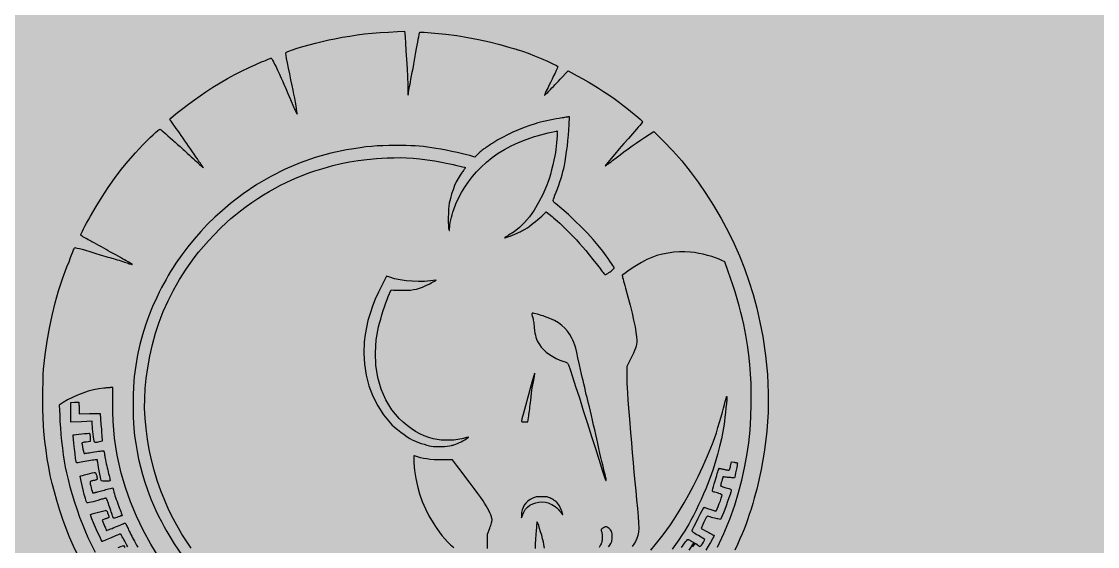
# Model space of a CAD drawing. Header units: inches. Extents: x 0.5 to 16.5, y 0.5 to 10.5.
# Drawn here: x 9.821 to 10.358, y 9.337 to 9.599 of the extents above; entities that cross this region are included whole.
import ezdxf

# ---------------------------------------------------------------- set-up
doc = ezdxf.new("R2010")
doc.units = ezdxf.units.IN
doc.header["$MEASUREMENT"] = 0
doc.layers.add('A-ELEV-FILL', color=7, linetype='Continuous')
doc.layers.add('A-ELEV-SIGN', color=7, linetype='Continuous')

# ---------------------------------------------------------------- blocks, each defined once
blk = doc.blocks.new('THA_MARK')
at = {"layer": 'A-ELEV-SIGN'}
for points in [[(-0.4364, -0.2129), (-0.4423, -0.2007), (-0.4475, -0.1889), (-0.4522, -0.1773), (-0.4565, -0.1655), (-0.4606, -0.1532), (-0.4645, -0.1401), (-0.4677, -0.1286), (-0.4706, -0.1175), (-0.4731, -0.1065), (-0.4752, -0.0955), (-0.4772, -0.0843), (-0.4788, -0.0727), (-0.4803, -0.0607), (-0.4817, -0.0479), (-0.4822, -0.0399), (-0.4826, -0.0297), (-0.4829, -0.018), (-0.483, -0.0056), (-0.483, 0.0068), (-0.4828, 0.0182), (-0.4825, 0.0279), (-0.482, 0.0352), (-0.4799, 0.0541), (-0.4773, 0.0723), (-0.4743, 0.0898), (-0.4707, 0.1068), (-0.4666, 0.1234), (-0.462, 0.1396), (-0.4568, 0.1556), (-0.451, 0.1713), (-0.4482, 0.1783), (-0.446, 0.184), (-0.4443, 0.1884), (-0.443, 0.1917), (-0.442, 0.1941), (-0.4413, 0.1957), (-0.4409, 0.1966), (-0.4406, 0.197), (-0.4401, 0.1971), (-0.439, 0.197), (-0.4371, 0.1966), (-0.4343, 0.1959), (-0.4307, 0.1949), (-0.4261, 0.1935), (-0.4205, 0.1918), (-0.4137, 0.1898), (-0.4111, 0.189), (-0.4082, 0.1881), (-0.4052, 0.1872), (-0.4022, 0.1863), (-0.3991, 0.1854), (-0.3963, 0.1846), (-0.3936, 0.1838), (-0.3912, 0.1831), (-0.3889, 0.1825), (-0.3865, 0.1817), (-0.3839, 0.181), (-0.3814, 0.1802), (-0.3789, 0.1794), (-0.3765, 0.1786), (-0.3743, 0.1779), (-0.3724, 0.1773), (-0.3708, 0.1767), (-0.3692, 0.1762), (-0.3678, 0.1757), (-0.3665, 0.1753), (-0.3655, 0.175), (-0.3646, 0.1748), (-0.3641, 0.1747), (-0.3639, 0.1747), (-0.3641, 0.1749), (-0.3646, 0.1753), (-0.3656, 0.1759), (-0.3669, 0.1766), (-0.3684, 0.1776), (-0.3702, 0.1786), (-0.3722, 0.1797), (-0.3743, 0.1809), (-0.3768, 0.1823), (-0.3796, 0.1839), (-0.3827, 0.1856), (-0.386, 0.1875), (-0.3893, 0.1893), (-0.3927, 0.1912), (-0.3959, 0.193), (-0.3988, 0.1947), (-0.4018, 0.1964), (-0.405, 0.1981), (-0.4083, 0.1999), (-0.4115, 0.2017), (-0.4147, 0.2034), (-0.4176, 0.205), (-0.4203, 0.2065), (-0.4226, 0.2077), (-0.4246, 0.2088), (-0.4264, 0.2098), (-0.4281, 0.2108), (-0.4296, 0.2117), (-0.4308, 0.2124), (-0.4318, 0.2131), (-0.4324, 0.2136), (-0.4326, 0.2139), (-0.4323, 0.2147), (-0.4316, 0.2164), (-0.4304, 0.2189), (-0.4288, 0.222), (-0.4269, 0.2256), (-0.4247, 0.2297), (-0.4223, 0.2342), (-0.4197, 0.2389), (-0.4121, 0.252), (-0.4042, 0.2648), (-0.396, 0.2772), (-0.3874, 0.2893), (-0.3785, 0.3011), (-0.3692, 0.3125), (-0.3597, 0.3235), (-0.3498, 0.3342), (-0.3467, 0.3374), (-0.3432, 0.3409), (-0.3396, 0.3443), (-0.3361, 0.3476), (-0.3329, 0.3505), (-0.3302, 0.3529), (-0.3282, 0.3544), (-0.3273, 0.355), (-0.3267, 0.3547), (-0.3255, 0.3539), (-0.3239, 0.3526), (-0.3218, 0.3508), (-0.3193, 0.3487), (-0.3164, 0.3462), (-0.3133, 0.3435), (-0.31, 0.3405), (-0.3085, 0.3392), (-0.3069, 0.3377), (-0.3052, 0.3362), (-0.3035, 0.3346), (-0.3018, 0.3331), (-0.3001, 0.3317), (-0.2987, 0.3304), (-0.2974, 0.3292), (-0.296, 0.328), (-0.2943, 0.3264), (-0.2923, 0.3246), (-0.2901, 0.3226), (-0.2877, 0.3204), (-0.2853, 0.3182), (-0.2829, 0.316), (-0.2806, 0.3138), (-0.2783, 0.3117), (-0.2762, 0.3098), (-0.2743, 0.308), (-0.2726, 0.3065), (-0.2712, 0.3052), (-0.2701, 0.3043), (-0.2694, 0.3037), (-0.2691, 0.3035), (-0.2691, 0.3036), (-0.2694, 0.3041), (-0.2698, 0.3048), (-0.2704, 0.3057), (-0.2712, 0.3068), (-0.272, 0.3081), (-0.273, 0.3095), (-0.2741, 0.311), (-0.2754, 0.3129), (-0.2771, 0.3153), (-0.2791, 0.3182), (-0.2814, 0.3215), (-0.2838, 0.325), (-0.2862, 0.3286), (-0.2888, 0.3323), (-0.2912, 0.3359), (-0.2937, 0.3395), (-0.2962, 0.3432), (-0.2987, 0.3467), (-0.3011, 0.3502), (-0.3033, 0.3533), (-0.3053, 0.3561), (-0.307, 0.3585), (-0.3083, 0.3603), (-0.3094, 0.3617), (-0.3104, 0.3631), (-0.3113, 0.3643), (-0.3121, 0.3655), (-0.3127, 0.3664), (-0.3132, 0.3672), (-0.3135, 0.3677), (-0.3136, 0.368), (-0.3123, 0.3697), (-0.3088, 0.3728), (-0.3034, 0.3772), (-0.2967, 0.3824), (-0.2891, 0.3882), (-0.2811, 0.394), (-0.2732, 0.3996), (-0.2658, 0.4046), (-0.2563, 0.4108), (-0.2466, 0.4167), (-0.2368, 0.4224), (-0.2271, 0.4278), (-0.2175, 0.4328), (-0.2082, 0.4374), (-0.1993, 0.4414), (-0.1909, 0.445), (-0.1886, 0.4458), (-0.1865, 0.4467), (-0.1846, 0.4474), (-0.1828, 0.4481), (-0.1814, 0.4487), (-0.1802, 0.4492), (-0.1794, 0.4495), (-0.179, 0.4497), (-0.1786, 0.4495), (-0.1779, 0.4486), (-0.177, 0.447), (-0.1757, 0.4447), (-0.1742, 0.4417), (-0.1723, 0.4379), (-0.1701, 0.4335), (-0.1677, 0.4282), (-0.1666, 0.4259), (-0.1653, 0.423), (-0.1637, 0.4194), (-0.1618, 0.4149), (-0.1594, 0.4094), (-0.1565, 0.4027), (-0.153, 0.3945), (-0.1488, 0.3848), (-0.1479, 0.3828), (-0.147, 0.3809), (-0.1463, 0.3792), (-0.1456, 0.3777), (-0.145, 0.3765), (-0.1445, 0.3757), (-0.1442, 0.3753), (-0.1441, 0.3752), (-0.1441, 0.3763), (-0.1444, 0.3786), (-0.1449, 0.382), (-0.1455, 0.3862), (-0.1464, 0.391), (-0.1473, 0.3962), (-0.1484, 0.4015), (-0.1495, 0.4068), (-0.1508, 0.4134), (-0.1524, 0.4209), (-0.154, 0.4287), (-0.1555, 0.4364), (-0.1569, 0.4435), (-0.1581, 0.4494), (-0.1589, 0.4536), (-0.1593, 0.4556), (-0.1594, 0.4561), (-0.1593, 0.4566), (-0.1591, 0.4569), (-0.1587, 0.4573), (-0.1582, 0.4577), (-0.1574, 0.4581), (-0.1564, 0.4585), (-0.1552, 0.459), (-0.1503, 0.4608), (-0.144, 0.4629), (-0.1365, 0.4652), (-0.1282, 0.4675), (-0.1195, 0.4698), (-0.1107, 0.4719), (-0.102, 0.4739), (-0.0939, 0.4756), (-0.0839, 0.4775), (-0.074, 0.4792), (-0.0641, 0.4806), (-0.0542, 0.4819), (-0.044, 0.4829), (-0.0334, 0.4838), (-0.0223, 0.4845), (-0.0104, 0.4851), (-0.0012, 0.4855), (-0.0008, 0.4825), (-0.0003, 0.4776), (0.0003, 0.4696), (0.0009, 0.4593), (0.0016, 0.4477), (0.0023, 0.4357), (0.0028, 0.4244), (0.0032, 0.4147), (0.0033, 0.4075), (0.0034, 0.4058), (0.0034, 0.4043), (0.0035, 0.403), (0.0035, 0.4019), (0.0036, 0.4011), (0.0037, 0.4006), (0.0037, 0.4005), (0.0038, 0.4007), (0.0039, 0.4013), (0.0041, 0.4026), (0.0045, 0.4043), (0.0048, 0.4065), (0.0053, 0.4091), (0.0058, 0.4119), (0.0064, 0.4149), (0.007, 0.4181), (0.0076, 0.4217), (0.0084, 0.426), (0.0093, 0.4308), (0.0103, 0.4361), (0.0113, 0.4415), (0.0123, 0.447), (0.0132, 0.4524), (0.0141, 0.4576), (0.015, 0.4624), (0.0159, 0.467), (0.0166, 0.4712), (0.0173, 0.4749), (0.0179, 0.4781), (0.0184, 0.4806), (0.0187, 0.4823), (0.0189, 0.4831), (0.019, 0.4836), (0.0192, 0.4839), (0.0195, 0.4842), (0.02, 0.4844), (0.0208, 0.4844), (0.0218, 0.4844), (0.0233, 0.4844), (0.0252, 0.4843), (0.0395, 0.4832), (0.054, 0.4817), (0.0686, 0.4797), (0.0833, 0.4773), (0.0978, 0.4746), (0.1121, 0.4714), (0.126, 0.4678), (0.1395, 0.464), (0.1413, 0.4634), (0.143, 0.4629), (0.1447, 0.4624), (0.1462, 0.4619), (0.1476, 0.4615), (0.1488, 0.4612), (0.1498, 0.4609), (0.1505, 0.4607), (0.1561, 0.4589), (0.1637, 0.4561), (0.1724, 0.4527), (0.1813, 0.449), (0.1897, 0.4455), (0.1968, 0.4423), (0.2016, 0.44), (0.2034, 0.4387), (0.2031, 0.4378), (0.2023, 0.4359), (0.2011, 0.4332), (0.1996, 0.4297), (0.1977, 0.4259), (0.1957, 0.4217), (0.1936, 0.4173), (0.1915, 0.4131), (0.1903, 0.4105), (0.1891, 0.4082), (0.188, 0.406), (0.1871, 0.4041), (0.1864, 0.4025), (0.1859, 0.4013), (0.1856, 0.4005), (0.1855, 0.4002), (0.1857, 0.4003), (0.186, 0.4005), (0.1865, 0.401), (0.1872, 0.4016), (0.1879, 0.4023), (0.1888, 0.4032), (0.1898, 0.4041), (0.1908, 0.4051), (0.192, 0.4064), (0.1936, 0.4081), (0.1954, 0.41), (0.1975, 0.4121), (0.1996, 0.4144), (0.2019, 0.4168), (0.2042, 0.4192), (0.2065, 0.4215), (0.2172, 0.4327), (0.229, 0.4263), (0.2365, 0.4223), (0.2436, 0.4182), (0.2506, 0.414), (0.2575, 0.4097), (0.2643, 0.4053), (0.2712, 0.4007), (0.2782, 0.3958), (0.2854, 0.3906), (0.2901, 0.387), (0.2952, 0.3831), (0.3003, 0.379), (0.3052, 0.3751), (0.3095, 0.3715), (0.313, 0.3684), (0.3154, 0.3662), (0.3164, 0.365), (0.3162, 0.3646), (0.3154, 0.3636), (0.3142, 0.362), (0.3126, 0.3601), (0.3106, 0.3577), (0.3083, 0.3551), (0.3057, 0.3521), (0.303, 0.349), (0.2973, 0.3426), (0.2913, 0.3357), (0.2852, 0.3286), (0.2794, 0.3218), (0.2743, 0.3158), (0.2702, 0.3109), (0.2675, 0.3075), (0.2665, 0.3061), (0.2667, 0.3061), (0.2673, 0.3065), (0.2681, 0.3071), (0.2693, 0.3079), (0.2707, 0.309), (0.2724, 0.3102), (0.2742, 0.3116), (0.2761, 0.3131), (0.2811, 0.317), (0.2862, 0.3209), (0.2915, 0.3248), (0.2969, 0.3287), (0.3024, 0.3326), (0.3079, 0.3365), (0.3135, 0.3403), (0.319, 0.344), (0.3313, 0.3521), (0.3441, 0.3392), (0.3567, 0.3261), (0.3686, 0.3127), (0.3798, 0.2988), (0.3905, 0.2844), (0.4008, 0.2693), (0.4109, 0.2532), (0.4209, 0.236), (0.4308, 0.2175), (0.4384, 0.2022), (0.4454, 0.1862), (0.452, 0.1695), (0.458, 0.1523), (0.4635, 0.1345), (0.4684, 0.1162), (0.4727, 0.0976), (0.4764, 0.0786), (0.4802, 0.0533), (0.4827, 0.0281), (0.4837, 0.003), (0.4835, -0.0222), (0.4818, -0.0475), (0.4788, -0.073), (0.4743, -0.0988), (0.4685, -0.1249), (0.467, -0.1306), (0.4652, -0.137), (0.4631, -0.1441), (0.4608, -0.1514), (0.4584, -0.1587), (0.4561, -0.1657), (0.4538, -0.1722), (0.4516, -0.178), (0.4491, -0.1844), (0.4461, -0.1913), (0.4429, -0.1986), (0.4393, -0.2061)], [(0.4163, -0.2023), (0.4248, -0.1838), (0.4324, -0.165), (0.4391, -0.1461), (0.4442, -0.1295), (0.4486, -0.113), (0.4523, -0.0966), (0.4554, -0.08), (0.4578, -0.0633), (0.4595, -0.0462), (0.4607, -0.0288), (0.4612, -0.0109), (0.4612, 0.0029), (0.4609, 0.0161), (0.4602, 0.0289), (0.4592, 0.0415), (0.4578, 0.0542), (0.456, 0.0671), (0.4538, 0.0806), (0.4511, 0.0948), (0.4494, 0.1023), (0.4474, 0.1106), (0.4451, 0.1195), (0.4424, 0.1287), (0.4396, 0.1382), (0.4366, 0.1475), (0.4336, 0.1566), (0.4305, 0.1652), (0.4258, 0.1781), (0.4221, 0.18), (0.4182, 0.1817), (0.4136, 0.1835), (0.4084, 0.1852), (0.4028, 0.1867), (0.397, 0.1882), (0.3911, 0.1894), (0.3853, 0.1904), (0.3798, 0.1912), (0.3728, 0.1916), (0.3655, 0.1915), (0.3579, 0.1909), (0.3503, 0.1898), (0.3428, 0.1883), (0.3354, 0.1864), (0.3284, 0.184), (0.322, 0.1813), (0.3187, 0.1796), (0.3148, 0.1774), (0.3104, 0.1748), (0.3058, 0.1719), (0.3011, 0.1688), (0.2966, 0.1658), (0.2925, 0.1628), (0.2891, 0.1602), (0.2891, 0.1598), (0.2893, 0.1588), (0.2897, 0.1572), (0.2903, 0.1551), (0.291, 0.1525), (0.2918, 0.1496), (0.2927, 0.1465), (0.2936, 0.1431), (0.2968, 0.1315), (0.2997, 0.1204), (0.3023, 0.1099), (0.3044, 0.1003), (0.3062, 0.0917), (0.3075, 0.0843), (0.3083, 0.0782), (0.3086, 0.0737), (0.3085, 0.071), (0.3082, 0.0685), (0.3076, 0.0659), (0.3068, 0.0631), (0.3057, 0.06), (0.3042, 0.0566), (0.3024, 0.0528), (0.3001, 0.0483), (0.2951, 0.0387), (0.2952, 0.0259), (0.2953, 0.0211), (0.2954, 0.0161), (0.2957, 0.0103), (0.2961, 0.0032), (0.2968, -0.0058), (0.2976, -0.0171), (0.2988, -0.0315), (0.3003, -0.0493), (0.3014, -0.0629), (0.3025, -0.0763), (0.3037, -0.0895), (0.3048, -0.1024), (0.306, -0.1149), (0.3071, -0.1271), (0.3082, -0.139), (0.3094, -0.1505), (0.3103, -0.1612), (0.311, -0.1698), (0.3111, -0.1767), (0.3109, -0.1822), (0.3101, -0.1868), (0.3088, -0.1908), (0.307, -0.1945), (0.3046, -0.1984), (0.3034, -0.2), (0.3022, -0.2015)], [(0.1857, -0.2033), (0.1848, -0.1987), (0.1841, -0.1951), (0.183, -0.1909), (0.1818, -0.1862), (0.1804, -0.1816), (0.1791, -0.1772), (0.1778, -0.1734), (0.1767, -0.1704), (0.1759, -0.1687), (0.1757, -0.1686), (0.1754, -0.1692), (0.1752, -0.1705), (0.1749, -0.1727), (0.1747, -0.1758), (0.1744, -0.1799), (0.174, -0.1851), (0.1737, -0.1914), (0.1733, -0.1982), (0.1731, -0.2041)], [(0.1095, -0.2038), (0.1095, -0.2008), (0.1095, -0.1969), (0.1096, -0.1849), (0.1126, -0.1767), (0.1133, -0.1749), (0.1139, -0.1731), (0.1144, -0.1715), (0.1148, -0.1699), (0.1152, -0.1685), (0.1154, -0.1672), (0.1156, -0.1662), (0.1157, -0.1654), (0.1155, -0.1638), (0.1149, -0.1617), (0.114, -0.1592), (0.1128, -0.1564), (0.1113, -0.1534), (0.1096, -0.1502), (0.1078, -0.1469), (0.1058, -0.1437), (0.1036, -0.1405), (0.1005, -0.1361), (0.0966, -0.1306), (0.0919, -0.1242), (0.0866, -0.117), (0.0808, -0.1092), (0.0746, -0.1011), (0.0682, -0.0927), (0.0631, -0.0859), (0.0497, -0.0859), (0.0438, -0.0859), (0.0383, -0.0856), (0.0333, -0.0852), (0.0287, -0.0846), (0.0243, -0.0839), (0.0201, -0.0829), (0.0161, -0.0817), (0.0121, -0.0803), (0.0118, -0.0803), (0.0116, -0.0804), (0.0114, -0.0808), (0.0113, -0.0816), (0.0113, -0.0828), (0.0113, -0.0845), (0.0113, -0.0868), (0.0115, -0.0896), (0.0123, -0.1002), (0.0139, -0.1106), (0.0161, -0.121), (0.019, -0.1313), (0.0226, -0.1413), (0.0268, -0.1511), (0.0316, -0.1606), (0.037, -0.1697), (0.0411, -0.176), (0.0451, -0.1816), (0.0488, -0.1866), (0.0526, -0.191), (0.0564, -0.1951), (0.0603, -0.1989), (0.0646, -0.2025)], [(-0.2853, -0.2036), (-0.2978, -0.1847), (-0.3091, -0.165), (-0.315, -0.1529), (-0.3206, -0.1402), (-0.3258, -0.127), (-0.3305, -0.1134), (-0.3347, -0.0996), (-0.3384, -0.0857), (-0.3413, -0.0719), (-0.3437, -0.0584), (-0.3455, -0.0439), (-0.3468, -0.0301), (-0.3474, -0.0169), (-0.3473, -0.0038), (-0.3466, 0.0093), (-0.3452, 0.0228), (-0.3431, 0.037), (-0.3404, 0.0522), (-0.3369, 0.0678), (-0.3328, 0.083), (-0.328, 0.0977), (-0.3225, 0.1121), (-0.3162, 0.1263), (-0.309, 0.1403), (-0.301, 0.1544), (-0.292, 0.1685), (-0.2869, 0.176), (-0.2814, 0.1834), (-0.2755, 0.1909), (-0.2691, 0.1984), (-0.2622, 0.2062), (-0.2547, 0.2142), (-0.2466, 0.2224), (-0.2378, 0.231), (-0.2325, 0.2358), (-0.2263, 0.2409), (-0.2195, 0.2463), (-0.2121, 0.2518), (-0.2045, 0.2572), (-0.1967, 0.2625), (-0.1889, 0.2675), (-0.1813, 0.272), (-0.1736, 0.2763), (-0.1661, 0.2803), (-0.1587, 0.284), (-0.1513, 0.2874), (-0.1439, 0.2907), (-0.1363, 0.2937), (-0.1285, 0.2966), (-0.1204, 0.2993), (-0.1081, 0.3032), (-0.0966, 0.3065), (-0.0854, 0.3092), (-0.0744, 0.3114), (-0.063, 0.3132), (-0.0511, 0.3147), (-0.0382, 0.3158), (-0.0241, 0.3167), (-0.0154, 0.317), (-0.0067, 0.3171), (0.0018, 0.3168), (0.0106, 0.3163), (0.0196, 0.3154), (0.0292, 0.3142), (0.0394, 0.3126), (0.0504, 0.3107), (0.0545, 0.3099), (0.0592, 0.3089), (0.064, 0.3079), (0.0687, 0.3068), (0.0729, 0.3058), (0.0764, 0.3049), (0.0789, 0.3042), (0.0801, 0.3038), (0.08, 0.3036), (0.0798, 0.3032), (0.0794, 0.3026), (0.0789, 0.3018), (0.0782, 0.3009), (0.0775, 0.2999), (0.0766, 0.2988), (0.0757, 0.2975), (0.073, 0.2936), (0.0704, 0.2893), (0.068, 0.2847), (0.0657, 0.2797), (0.0637, 0.2743), (0.0618, 0.2687), (0.0602, 0.2627), (0.0587, 0.2563), (0.0581, 0.2529), (0.0577, 0.2482), (0.0574, 0.2428), (0.0573, 0.2371), (0.0573, 0.2316), (0.0575, 0.2267), (0.0578, 0.223), (0.0582, 0.2208), (0.0585, 0.2203), (0.0587, 0.22), (0.0588, 0.2198), (0.0589, 0.2199), (0.059, 0.2202), (0.059, 0.2208), (0.059, 0.2217), (0.059, 0.2228), (0.0592, 0.225), (0.0595, 0.2277), (0.06, 0.2307), (0.0607, 0.234), (0.0615, 0.2375), (0.0625, 0.241), (0.0635, 0.2445), (0.0647, 0.2479), (0.0676, 0.2554), (0.071, 0.2629), (0.075, 0.2704), (0.0795, 0.2778), (0.0843, 0.285), (0.0895, 0.2918), (0.0949, 0.2981), (0.1005, 0.3038), (0.1082, 0.3108), (0.116, 0.3172), (0.124, 0.3229), (0.1323, 0.3281), (0.1412, 0.3329), (0.1507, 0.3372), (0.161, 0.3413), (0.1722, 0.3452), (0.176, 0.3463), (0.1806, 0.3476), (0.1855, 0.3489), (0.1904, 0.3501), (0.195, 0.3512), (0.1987, 0.352), (0.2014, 0.3525), (0.2025, 0.3526), (0.2026, 0.3516), (0.2025, 0.3492), (0.2023, 0.3457), (0.2019, 0.3416), (0.2015, 0.337), (0.2011, 0.3323), (0.2006, 0.328), (0.2001, 0.3241), (0.1992, 0.3193), (0.1981, 0.3135), (0.1967, 0.3073), (0.1951, 0.3009), (0.1934, 0.2946), (0.1917, 0.2889), (0.1902, 0.284), (0.1888, 0.2803), (0.1833, 0.2681), (0.1776, 0.2571), (0.1716, 0.2471), (0.1654, 0.2383), (0.1589, 0.2305), (0.1521, 0.2238), (0.1451, 0.2181), (0.1377, 0.2135), (0.1366, 0.2129), (0.1356, 0.2123), (0.1347, 0.2118), (0.1339, 0.2113), (0.1333, 0.2109), (0.1328, 0.2106), (0.1325, 0.2103), (0.1323, 0.2102), (0.1329, 0.2103), (0.1345, 0.2107), (0.1368, 0.2115), (0.1396, 0.2126), (0.1428, 0.2138), (0.146, 0.2151), (0.149, 0.2164), (0.1516, 0.2175), (0.153, 0.2182), (0.1545, 0.219), (0.1561, 0.2198), (0.1576, 0.2206), (0.1591, 0.2214), (0.1605, 0.2223), (0.1617, 0.223), (0.1627, 0.2237), (0.165, 0.2253), (0.1676, 0.2273), (0.1705, 0.2295), (0.1735, 0.2319), (0.1765, 0.2344), (0.1794, 0.2369), (0.182, 0.2392), (0.1842, 0.2413), (0.1879, 0.2447), (0.1958, 0.2384), (0.1977, 0.2369), (0.2001, 0.2348), (0.2028, 0.2324), (0.2058, 0.2296), (0.2089, 0.2267), (0.2121, 0.2235), (0.2154, 0.2204), (0.2185, 0.2173), (0.2236, 0.212), (0.2281, 0.2073), (0.2323, 0.2027), (0.2364, 0.1981), (0.2406, 0.1932), (0.2451, 0.1876), (0.2502, 0.1812), (0.2561, 0.1737), (0.2579, 0.1714), (0.2596, 0.1692), (0.2612, 0.1672), (0.2626, 0.1654), (0.2638, 0.1639), (0.2648, 0.1627), (0.2656, 0.1619), (0.266, 0.1615), (0.2663, 0.1613), (0.2668, 0.1612), (0.2673, 0.1613), (0.268, 0.1616), (0.2688, 0.1621), (0.2699, 0.1628), (0.2713, 0.1638), (0.273, 0.165), (0.2743, 0.1659), (0.2754, 0.1668), (0.2763, 0.1677), (0.2772, 0.1684), (0.2778, 0.1691), (0.2783, 0.1696), (0.2786, 0.1701), (0.2786, 0.1703), (0.278, 0.1713), (0.2767, 0.1733), (0.2749, 0.1759), (0.2728, 0.1791), (0.2703, 0.1825), (0.2679, 0.186), (0.2655, 0.1893), (0.2633, 0.1922), (0.2572, 0.1999), (0.2503, 0.2079), (0.2427, 0.2163), (0.2346, 0.2247), (0.2261, 0.233), (0.2175, 0.2411), (0.2088, 0.2488), (0.2003, 0.256), (0.1989, 0.257), (0.198, 0.2579), (0.1974, 0.2588), (0.1973, 0.26), (0.1976, 0.2616), (0.1983, 0.2638), (0.1995, 0.267), (0.2012, 0.2712), (0.2028, 0.2756), (0.2045, 0.2802), (0.2061, 0.2849), (0.2076, 0.2896), (0.209, 0.2941), (0.2102, 0.2985), (0.2112, 0.3027), (0.212, 0.3064), (0.2131, 0.3121), (0.2141, 0.3185), (0.2151, 0.3253), (0.216, 0.3324), (0.2168, 0.3397), (0.2174, 0.347), (0.218, 0.3542), (0.2183, 0.3611), (0.2189, 0.3716), (0.2168, 0.3713), (0.2161, 0.3712), (0.2152, 0.371), (0.2139, 0.3708), (0.2124, 0.3706), (0.2107, 0.3703), (0.2089, 0.37), (0.2069, 0.3697), (0.2049, 0.3694), (0.2011, 0.3688), (0.197, 0.368), (0.1928, 0.3671), (0.1886, 0.3662), (0.1844, 0.3653), (0.1803, 0.3643), (0.1766, 0.3633), (0.1733, 0.3623), (0.1661, 0.3599), (0.1586, 0.3571), (0.1509, 0.3541), (0.1434, 0.3508), (0.1361, 0.3474), (0.1294, 0.344), (0.1233, 0.3406), (0.1181, 0.3374), (0.1166, 0.3364), (0.115, 0.3354), (0.1134, 0.3344), (0.1118, 0.3333), (0.1103, 0.3324), (0.109, 0.3315), (0.1078, 0.3307), (0.1068, 0.33), (0.1059, 0.3294), (0.1048, 0.3286), (0.1037, 0.3277), (0.1024, 0.3268), (0.1012, 0.3257), (0.0999, 0.3247), (0.0987, 0.3236), (0.0976, 0.3226), (0.0925, 0.3179), (0.0861, 0.3198), (0.0819, 0.3209), (0.0761, 0.3223), (0.0693, 0.3238), (0.062, 0.3253), (0.0544, 0.3268), (0.0472, 0.3282), (0.0408, 0.3294), (0.0355, 0.3302), (0.0298, 0.331), (0.0242, 0.3317), (0.0187, 0.3322), (0.0131, 0.3327), (0.0072, 0.333), (0.0011, 0.3332), (-0.0055, 0.3333), (-0.0127, 0.3333), (-0.0218, 0.3332), (-0.03, 0.333), (-0.0376, 0.3327), (-0.045, 0.3321), (-0.0524, 0.3313), (-0.0602, 0.3303), (-0.0687, 0.329), (-0.0783, 0.3273), (-0.0993, 0.3229), (-0.12, 0.3171), (-0.1403, 0.31), (-0.16, 0.3017), (-0.1793, 0.292), (-0.1979, 0.2811), (-0.2159, 0.269), (-0.2331, 0.2558), (-0.2437, 0.2468), (-0.2537, 0.2376), (-0.2634, 0.2282), (-0.2726, 0.2184), (-0.2814, 0.2084), (-0.2898, 0.198), (-0.2979, 0.1873), (-0.3056, 0.1762), (-0.3094, 0.1705), (-0.3128, 0.1651), (-0.3159, 0.1599), (-0.3189, 0.1548), (-0.3219, 0.1494), (-0.3249, 0.1438), (-0.328, 0.1376), (-0.3313, 0.1307), (-0.3369, 0.1185), (-0.3419, 0.1062), (-0.3464, 0.0937), (-0.3503, 0.081), (-0.3537, 0.0679), (-0.3567, 0.0543), (-0.3591, 0.0401), (-0.3612, 0.0254), (-0.3618, 0.019), (-0.3623, 0.0108), (-0.3626, 0.0013), (-0.3628, -0.0088), (-0.3628, -0.0189), (-0.3627, -0.0284), (-0.3624, -0.0368), (-0.3619, -0.0434), (-0.3608, -0.0538), (-0.3593, -0.0642), (-0.3575, -0.0745), (-0.3554, -0.0848), (-0.353, -0.095), (-0.3502, -0.1053), (-0.3471, -0.1155), (-0.3437, -0.1257), (-0.3414, -0.132), (-0.3387, -0.1389), (-0.3356, -0.1461), (-0.3323, -0.1535), (-0.3288, -0.1609), (-0.3251, -0.1681), (-0.3215, -0.175), (-0.3179, -0.1814), (-0.3079, -0.1979), (-0.2973, -0.2135)], [(0.3274, -0.2062), (0.3332, -0.1992), (0.3386, -0.1925), (0.3436, -0.1859), (0.3485, -0.1792), (0.3533, -0.1723), (0.3582, -0.165), (0.3652, -0.1541), (0.3717, -0.1432), (0.3781, -0.132), (0.3842, -0.1204), (0.3903, -0.108), (0.3965, -0.0948), (0.4029, -0.0803), (0.4096, -0.0645), (0.4109, -0.061), (0.4126, -0.0559), (0.4147, -0.0496), (0.4168, -0.0427), (0.419, -0.0355), (0.4211, -0.0285), (0.4229, -0.0222), (0.4242, -0.017), (0.4255, -0.0121), (0.4264, -0.0082), (0.4271, -0.0054), (0.4277, -0.0034), (0.428, -0.0022), (0.4283, -0.0015), (0.4285, -0.0012), (0.4286, -0.0012), (0.4286, -0.0026), (0.4284, -0.006), (0.428, -0.0108), (0.4274, -0.0166), (0.4268, -0.0228), (0.4261, -0.0289), (0.4254, -0.0343), (0.4249, -0.0384), (0.4233, -0.0478), (0.4213, -0.0578), (0.4189, -0.0682), (0.4162, -0.0787), (0.4132, -0.0892), (0.4099, -0.0995), (0.4065, -0.1093), (0.403, -0.1186), (0.4006, -0.1246), (0.3976, -0.1313), (0.3944, -0.1385), (0.391, -0.1458), (0.3875, -0.153), (0.384, -0.1599), (0.3808, -0.1661), (0.3779, -0.1714), (0.3756, -0.1753), (0.3724, -0.1803), (0.3687, -0.186), (0.3646, -0.1923), (0.3603, -0.1987), (0.3559, -0.205)], [(-0.328, -0.2164), (-0.3391, -0.1983), (-0.3492, -0.1797), (-0.3583, -0.1607), (-0.3663, -0.1416), (-0.373, -0.1225), (-0.3785, -0.1036), (-0.3814, -0.0914), (-0.3838, -0.0797), (-0.3858, -0.0683), (-0.3874, -0.0571), (-0.3885, -0.0458), (-0.3894, -0.0342), (-0.3898, -0.0222), (-0.39, -0.0096), (-0.39, 0.0105), (-0.3919, 0.0105), (-0.3924, 0.0105), (-0.3932, 0.0105), (-0.3943, 0.0104), (-0.3955, 0.0103), (-0.3969, 0.0102), (-0.3985, 0.0101), (-0.4001, 0.0099), (-0.4017, 0.0098), (-0.4085, 0.0089), (-0.4155, 0.0075), (-0.4226, 0.0056), (-0.4298, 0.0032), (-0.4368, 0.0005), (-0.4436, -0.0026), (-0.45, -0.0059), (-0.4558, -0.0095), (-0.4611, -0.013), (-0.4606, -0.0264), (-0.4602, -0.0345), (-0.4597, -0.0431), (-0.4589, -0.0521), (-0.458, -0.0611), (-0.457, -0.0702), (-0.4558, -0.079), (-0.4545, -0.0874), (-0.4532, -0.0954), (-0.4516, -0.1032), (-0.4494, -0.1121), (-0.4469, -0.1218), (-0.4439, -0.132), (-0.4408, -0.1423), (-0.4374, -0.1524), (-0.4341, -0.162), (-0.4307, -0.1708), (-0.4271, -0.1797), (-0.4229, -0.1891), (-0.4183, -0.1989), (-0.4133, -0.2088)], [(0.3833, -0.2019), (0.3838, -0.201), (0.3866, -0.1969), (0.3895, -0.1991), (0.3908, -0.2001), (0.3919, -0.2008), (0.3927, -0.2011), (0.3934, -0.201), (0.3941, -0.2004), (0.3949, -0.1993), (0.396, -0.1977), (0.3973, -0.1954), (0.3992, -0.192), (0.3906, -0.1867), (0.3879, -0.1851), (0.3859, -0.1838), (0.3844, -0.1829), (0.3833, -0.1821), (0.3827, -0.1814), (0.3824, -0.1809), (0.3824, -0.1804), (0.3825, -0.1799), (0.3834, -0.1779), (0.3852, -0.1741), (0.3877, -0.1692), (0.3904, -0.1636), (0.3932, -0.1582), (0.3955, -0.1535), (0.3973, -0.1503), (0.398, -0.149), (0.3982, -0.1491), (0.3987, -0.1492), (0.3994, -0.1495), (0.4004, -0.1498), (0.4015, -0.1502), (0.4028, -0.1506), (0.4042, -0.1511), (0.4057, -0.1516), (0.4073, -0.1521), (0.4087, -0.1525), (0.4101, -0.153), (0.4113, -0.1533), (0.4123, -0.1537), (0.4132, -0.1539), (0.4138, -0.154), (0.4141, -0.1541), (0.4147, -0.1533), (0.4157, -0.1511), (0.4171, -0.1479), (0.4185, -0.1442), (0.42, -0.1405), (0.4212, -0.137), (0.4221, -0.1343), (0.4224, -0.1328), (0.422, -0.1324), (0.421, -0.1318), (0.4196, -0.1312), (0.4179, -0.1305), (0.416, -0.1298), (0.4142, -0.1292), (0.4126, -0.1289), (0.4115, -0.1287), (0.4105, -0.1286), (0.4099, -0.1283), (0.4095, -0.1276), (0.4095, -0.1263), (0.4099, -0.1243), (0.4106, -0.1215), (0.4117, -0.1176), (0.4133, -0.1125), (0.4142, -0.1095), (0.4151, -0.1066), (0.4159, -0.1041), (0.4166, -0.1018), (0.4172, -0.0999), (0.4177, -0.0985), (0.418, -0.0975), (0.4181, -0.0972), (0.4183, -0.0971), (0.4187, -0.0972), (0.4193, -0.0973), (0.4201, -0.0974), (0.4211, -0.0976), (0.4222, -0.0978), (0.4233, -0.098), (0.4246, -0.0983), (0.4258, -0.0986), (0.427, -0.0989), (0.4282, -0.0991), (0.4292, -0.0993), (0.43, -0.0995), (0.4308, -0.0996), (0.4313, -0.0997), (0.4315, -0.0997), (0.4317, -0.0996), (0.4319, -0.0993), (0.4322, -0.0988), (0.4325, -0.0981), (0.4327, -0.0973), (0.433, -0.0963), (0.4333, -0.0953), (0.4336, -0.0942), (0.4349, -0.0886), (0.4386, -0.0891), (0.4393, -0.0892), (0.44, -0.0893), (0.4406, -0.0894), (0.4412, -0.0895), (0.4417, -0.0896), (0.4421, -0.0897), (0.4424, -0.0898), (0.4426, -0.0899), (0.4425, -0.0909), (0.4422, -0.0931), (0.4417, -0.0962), (0.441, -0.0997), (0.4403, -0.1033), (0.4396, -0.1064), (0.4391, -0.1087), (0.4387, -0.1097), (0.4385, -0.1098), (0.438, -0.1098), (0.4373, -0.1098), (0.4363, -0.1097), (0.4352, -0.1097), (0.4339, -0.1095), (0.4325, -0.1094), (0.431, -0.1092), (0.4295, -0.1091), (0.4281, -0.1089), (0.4269, -0.1088), (0.4257, -0.1087), (0.4248, -0.1086), (0.424, -0.1086), (0.4236, -0.1086), (0.4234, -0.1086), (0.4231, -0.1092), (0.4227, -0.1105), (0.4222, -0.1122), (0.4217, -0.1142), (0.4211, -0.1162), (0.4207, -0.118), (0.4204, -0.1194), (0.4202, -0.1202), (0.4204, -0.1204), (0.4207, -0.1207), (0.4213, -0.121), (0.4222, -0.1214), (0.4232, -0.1217), (0.4244, -0.1221), (0.4258, -0.1226), (0.4273, -0.123), (0.4296, -0.1236), (0.4313, -0.1241), (0.4326, -0.1245), (0.4334, -0.1249), (0.4339, -0.1253), (0.4342, -0.1257), (0.4343, -0.1263), (0.4343, -0.127), (0.4339, -0.1287), (0.4329, -0.132), (0.4314, -0.1364), (0.4296, -0.1415), (0.4277, -0.1469), (0.4258, -0.152), (0.424, -0.1566), (0.4225, -0.1602), (0.4202, -0.1651), (0.4168, -0.1646), (0.4155, -0.1644), (0.4139, -0.164), (0.4121, -0.1636), (0.4101, -0.1631), (0.4082, -0.1625), (0.4063, -0.1619), (0.4045, -0.1614), (0.4031, -0.1608), (0.4027, -0.1608), (0.4023, -0.1611), (0.4018, -0.1617), (0.4011, -0.1627), (0.4003, -0.1642), (0.3993, -0.1661), (0.3981, -0.1687), (0.3967, -0.1719), (0.3943, -0.1772), (0.4027, -0.1817), (0.4044, -0.1826), (0.406, -0.1835), (0.4075, -0.1843), (0.4088, -0.185), (0.4099, -0.1856), (0.4107, -0.186), (0.4113, -0.1864), (0.4115, -0.1865), (0.4111, -0.1879), (0.4093, -0.1912), (0.4067, -0.1958), (0.4037, -0.201), (0.4005, -0.2061)], [(-0.3698, -0.2017), (-0.371, -0.1994), (-0.3724, -0.1969), (-0.3724, -0.1969), (-0.3737, -0.1944), (-0.375, -0.1921), (-0.3762, -0.19), (-0.3772, -0.1882), (-0.3781, -0.1867), (-0.3788, -0.1855), (-0.3793, -0.1848), (-0.3796, -0.1846), (-0.3799, -0.1847), (-0.3807, -0.185), (-0.3819, -0.1854), (-0.3834, -0.1861), (-0.3852, -0.1868), (-0.3872, -0.1877), (-0.3895, -0.1886), (-0.3919, -0.1896), (-0.3943, -0.1907), (-0.3965, -0.1916), (-0.3985, -0.1925), (-0.4003, -0.1932), (-0.4018, -0.1938), (-0.4029, -0.1942), (-0.4036, -0.1945), (-0.4039, -0.1946), (-0.4052, -0.1923), (-0.4073, -0.188), (-0.41, -0.1823), (-0.4127, -0.176), (-0.4154, -0.1698), (-0.4176, -0.1643), (-0.419, -0.1605), (-0.4194, -0.1588), (-0.4183, -0.1583), (-0.4159, -0.1575), (-0.4126, -0.1566), (-0.4089, -0.1555), (-0.4052, -0.1545), (-0.4019, -0.1537), (-0.3996, -0.1531), (-0.3985, -0.153), (-0.3981, -0.1536), (-0.3975, -0.1547), (-0.3969, -0.1562), (-0.3963, -0.1578), (-0.3957, -0.1595), (-0.3953, -0.161), (-0.3951, -0.1621), (-0.3951, -0.1627), (-0.3953, -0.1628), (-0.3957, -0.163), (-0.3962, -0.1632), (-0.3968, -0.1634), (-0.3975, -0.1637), (-0.3982, -0.164), (-0.3991, -0.1643), (-0.3999, -0.1646), (-0.4041, -0.1661), (-0.4013, -0.173), (-0.4007, -0.1743), (-0.4002, -0.1756), (-0.3997, -0.1768), (-0.3992, -0.1778), (-0.3988, -0.1787), (-0.3985, -0.1794), (-0.3983, -0.1798), (-0.3982, -0.18), (-0.3979, -0.1799), (-0.3972, -0.1797), (-0.3961, -0.1792), (-0.3946, -0.1786), (-0.3928, -0.1779), (-0.3907, -0.1771), (-0.3885, -0.1761), (-0.3861, -0.1751), (-0.3837, -0.1741), (-0.3814, -0.1731), (-0.3793, -0.1723), (-0.3774, -0.1715), (-0.3759, -0.1709), (-0.3746, -0.1704), (-0.3738, -0.1702), (-0.3734, -0.1701), (-0.3732, -0.1702), (-0.3728, -0.1706), (-0.3724, -0.1713), (-0.3719, -0.1722), (-0.3714, -0.1732), (-0.3708, -0.1745), (-0.3702, -0.1758), (-0.3695, -0.1772), (-0.3688, -0.1789), (-0.3679, -0.1808), (-0.3669, -0.1829), (-0.3658, -0.1851), (-0.3646, -0.1874), (-0.3634, -0.1897), (-0.3622, -0.1919), (-0.3611, -0.194), (-0.36, -0.1959), (-0.359, -0.1977), (-0.3581, -0.1994), (-0.3573, -0.2008), (-0.3566, -0.202)], [(0.2709, -0.2019), (0.2726, -0.1996), (0.274, -0.1972), (0.2751, -0.1948), (0.2754, -0.1934), (0.2757, -0.1917), (0.2758, -0.1899), (0.2759, -0.1879), (0.2758, -0.1861), (0.2756, -0.1843), (0.2753, -0.1827), (0.2749, -0.1814), (0.2743, -0.1803), (0.2736, -0.1791), (0.2726, -0.1781), (0.2716, -0.1771), (0.2705, -0.1763), (0.2694, -0.1757), (0.2684, -0.1753), (0.2674, -0.1751), (0.267, -0.1752), (0.2665, -0.1753), (0.266, -0.1754), (0.2654, -0.1757), (0.2648, -0.1759), (0.2642, -0.1762), (0.2637, -0.1766), (0.2632, -0.1769), (0.2624, -0.1775), (0.2619, -0.178), (0.2615, -0.1784), (0.2613, -0.1788), (0.2612, -0.1792), (0.2612, -0.1797), (0.2613, -0.1802), (0.2616, -0.1808), (0.2617, -0.1813), (0.2619, -0.182), (0.262, -0.1829), (0.2621, -0.1839), (0.2622, -0.185), (0.2623, -0.1861), (0.2624, -0.1873), (0.2624, -0.1885), (0.2624, -0.1903), (0.2624, -0.1917), (0.2623, -0.193), (0.2621, -0.1942), (0.2618, -0.1953), (0.2614, -0.1964), (0.2609, -0.1976), (0.2603, -0.1991), (0.2593, -0.2009), (0.2582, -0.2026)], [(-0.3825, -0.2028), (-0.3793, -0.2013), (-0.3769, -0.2002), (-0.3757, -0.1998), (-0.3754, -0.2001), (-0.3747, -0.2011), (-0.374, -0.2025)], [(0.3682, -0.2026), (0.3704, -0.1995), (0.3723, -0.1968), (0.374, -0.1947), (0.3753, -0.1931), (0.3763, -0.1921), (0.3769, -0.1918), (0.3772, -0.1919), (0.3775, -0.192), (0.378, -0.1922), (0.3785, -0.1925), (0.3792, -0.1928), (0.3798, -0.1932), (0.3805, -0.1936), (0.3812, -0.194), (0.3846, -0.1961), (0.378, -0.206)]]:
    blk.add_lwpolyline(points, dxfattribs=at)
for points in [[(0.0616, -0.0666), (0.0626, -0.0664), (0.0637, -0.066), (0.0648, -0.0657), (0.066, -0.0653), (0.0672, -0.0649), (0.0683, -0.0645), (0.0694, -0.0641), (0.0703, -0.0637), (0.0723, -0.0628), (0.0745, -0.0617), (0.0769, -0.0604), (0.0792, -0.0591), (0.0813, -0.0579), (0.0829, -0.0569), (0.084, -0.0561), (0.0843, -0.0558), (0.0841, -0.0557), (0.0839, -0.0557), (0.0835, -0.0558), (0.083, -0.0559), (0.0825, -0.056), (0.0818, -0.0561), (0.0811, -0.0563), (0.0804, -0.0565), (0.0753, -0.0578), (0.07, -0.0588), (0.0645, -0.0594), (0.0589, -0.0597), (0.0533, -0.0597), (0.0478, -0.0594), (0.0425, -0.0587), (0.0373, -0.0577), (0.0313, -0.056), (0.0253, -0.0537), (0.0193, -0.051), (0.0135, -0.0478), (0.0078, -0.0441), (0.0023, -0.04), (-0.003, -0.0356), (-0.008, -0.0307), (-0.0177, -0.019), (-0.0258, -0.0058), (-0.032, 0.0086), (-0.0365, 0.024), (-0.0391, 0.0402), (-0.0399, 0.057), (-0.0387, 0.0741), (-0.0355, 0.0914), (-0.0342, 0.0965), (-0.0328, 0.1019), (-0.0311, 0.1075), (-0.0294, 0.1131), (-0.0276, 0.1184), (-0.0259, 0.1234), (-0.0242, 0.1279), (-0.0226, 0.1318), (-0.0188, 0.1407), (-0.0156, 0.1405), (-0.0147, 0.1405), (-0.0135, 0.1405), (-0.012, 0.1404), (-0.0103, 0.1404), (-0.0084, 0.1404), (-0.0064, 0.1403), (-0.0043, 0.1403), (-0.0022, 0.1402), (0.0026, 0.1403), (0.0069, 0.1405), (0.011, 0.1411), (0.0149, 0.1419), (0.0189, 0.1431), (0.0231, 0.1446), (0.0276, 0.1466), (0.0326, 0.149), (0.0346, 0.15), (0.0364, 0.151), (0.038, 0.1518), (0.0392, 0.1525), (0.0402, 0.1531), (0.0408, 0.1535), (0.0411, 0.1537), (0.0409, 0.1537), (0.0336, 0.1527), (0.0258, 0.1521), (0.0176, 0.152), (0.0093, 0.1523), (0.001, 0.153), (-0.0069, 0.1542), (-0.0142, 0.1557), (-0.0208, 0.1577), (-0.0249, 0.159), (-0.031, 0.1474), (-0.0358, 0.1378), (-0.0401, 0.1283), (-0.0438, 0.1189), (-0.047, 0.1095), (-0.0497, 0.1001), (-0.0519, 0.0906), (-0.0536, 0.0811), (-0.0547, 0.0715), (-0.0554, 0.0566), (-0.0545, 0.0417), (-0.0522, 0.0271), (-0.0484, 0.0128), (-0.0433, -0.0009), (-0.0368, -0.0138), (-0.0291, -0.0257), (-0.0203, -0.0365), (-0.0177, -0.0391), (-0.0142, -0.0421), (-0.0102, -0.0454), (-0.0059, -0.0488), (-0.0016, -0.0521), (0.0025, -0.055), (0.0061, -0.0574), (0.009, -0.059), (0.0113, -0.0601), (0.0143, -0.0613), (0.0177, -0.0626), (0.0213, -0.0638), (0.025, -0.065), (0.0286, -0.066), (0.0319, -0.0669), (0.0347, -0.0675), (0.0374, -0.0679), (0.0408, -0.0681), (0.0445, -0.0682), (0.0483, -0.0682), (0.0521, -0.068), (0.0558, -0.0677), (0.059, -0.0672), (0.0616, -0.0666)], [(0.2679, -0.1128), (0.2679, -0.1123), (0.2676, -0.1113), (0.2673, -0.1097), (0.2668, -0.1077), (0.2662, -0.1052), (0.2656, -0.1025), (0.2648, -0.0995), (0.264, -0.0963), (0.2631, -0.0925), (0.262, -0.0879), (0.2608, -0.0826), (0.2594, -0.0767), (0.258, -0.0705), (0.2566, -0.0642), (0.2552, -0.0579), (0.2538, -0.0518), (0.2525, -0.0458), (0.251, -0.0394), (0.2496, -0.033), (0.2481, -0.0267), (0.2467, -0.0207), (0.2454, -0.0152), (0.2443, -0.0105), (0.2433, -0.0065), (0.2423, -0.0028), (0.2413, 0.0014), (0.2402, 0.0059), (0.2391, 0.0107), (0.238, 0.0155), (0.2369, 0.0202), (0.2359, 0.0246), (0.235, 0.0286), (0.2324, 0.0407), (0.2302, 0.0502), (0.2285, 0.0575), (0.2271, 0.0631), (0.2259, 0.0673), (0.2247, 0.0707), (0.2235, 0.0736), (0.2222, 0.0764), (0.2194, 0.0814), (0.2163, 0.0859), (0.2127, 0.0899), (0.2087, 0.0935), (0.204, 0.0968), (0.1987, 0.0998), (0.1926, 0.1027), (0.1856, 0.1054), (0.1836, 0.1061), (0.1813, 0.1068), (0.1788, 0.1076), (0.1763, 0.1083), (0.174, 0.1089), (0.172, 0.1094), (0.1704, 0.1097), (0.1695, 0.1099), (0.1691, 0.1098), (0.1689, 0.1095), (0.1687, 0.109), (0.1687, 0.1083), (0.1688, 0.1075), (0.169, 0.1065), (0.1693, 0.1053), (0.1698, 0.104), (0.17, 0.1031), (0.1703, 0.102), (0.1706, 0.1005), (0.1709, 0.0987), (0.1712, 0.0968), (0.1714, 0.0948), (0.1717, 0.0927), (0.1719, 0.0906), (0.1723, 0.0866), (0.1728, 0.0832), (0.1734, 0.0802), (0.1741, 0.0776), (0.1749, 0.0751), (0.1759, 0.0728), (0.1772, 0.0705), (0.1787, 0.0681), (0.1813, 0.0646), (0.1844, 0.0611), (0.188, 0.0579), (0.1921, 0.0548), (0.1965, 0.0519), (0.2012, 0.0493), (0.2062, 0.0471), (0.2112, 0.0453), (0.2129, 0.0447), (0.2142, 0.0443), (0.2151, 0.0438), (0.2159, 0.0434), (0.2164, 0.0429), (0.2168, 0.0423), (0.2172, 0.0416), (0.2175, 0.0407), (0.2196, 0.0347), (0.2228, 0.0249), (0.227, 0.012), (0.232, -0.0033), (0.2373, -0.0199), (0.2428, -0.0373), (0.2483, -0.0545), (0.2534, -0.0707), (0.257, -0.0824), (0.26, -0.0919), (0.2624, -0.0994), (0.2642, -0.105), (0.2655, -0.109), (0.2665, -0.1116), (0.2671, -0.1131), (0.2674, -0.1135), (0.2675, -0.1135), (0.2676, -0.1134), (0.2677, -0.1134), (0.2678, -0.1133), (0.2679, -0.1132), (0.2679, -0.1131), (0.2679, -0.1129), (0.2679, -0.1128)], [(0.1645, -0.0271), (0.1648, -0.0253), (0.1652, -0.023), (0.1655, -0.0206), (0.1658, -0.0179), (0.1662, -0.0151), (0.1665, -0.0123), (0.1669, -0.0095), (0.1672, -0.0069), (0.1678, -0.0016), (0.1683, 0.0029), (0.1688, 0.0068), (0.1693, 0.0104), (0.1699, 0.0141), (0.1707, 0.0182), (0.1716, 0.0229), (0.1727, 0.0286), (0.1727, 0.0291), (0.1728, 0.0294), (0.1728, 0.0297), (0.1728, 0.0298), (0.1727, 0.0298), (0.1726, 0.0298), (0.1725, 0.0296), (0.1723, 0.0294), (0.1713, 0.0263), (0.1692, 0.0191), (0.1664, 0.0091), (0.1632, -0.0023), (0.1601, -0.0137), (0.1574, -0.0237), (0.1555, -0.031), (0.1548, -0.0342), (0.1549, -0.0345), (0.1551, -0.0347), (0.1554, -0.0348), (0.1558, -0.0349), (0.1564, -0.035), (0.1571, -0.0351), (0.158, -0.0352), (0.1591, -0.0352), (0.1633, -0.0352), (0.1645, -0.0271)], [(-0.4147, -0.0604), (-0.4151, -0.0582), (-0.4155, -0.0552), (-0.4159, -0.0517), (-0.4163, -0.0481), (-0.4167, -0.0445), (-0.417, -0.0413), (-0.4173, -0.0387), (-0.4173, -0.0371), (-0.4173, -0.0344), (-0.4315, -0.0349), (-0.4456, -0.0354), (-0.4456, -0.0223), (-0.4456, -0.0092), (-0.4409, -0.0089), (-0.4399, -0.0089), (-0.439, -0.0089), (-0.4381, -0.0088), (-0.4373, -0.0088), (-0.4367, -0.0088), (-0.4361, -0.0088), (-0.4357, -0.0089), (-0.4355, -0.0089), (-0.4353, -0.0091), (-0.4352, -0.0096), (-0.435, -0.0103), (-0.4349, -0.0113), (-0.4349, -0.0124), (-0.4348, -0.0137), (-0.4347, -0.0152), (-0.4347, -0.0168), (-0.4347, -0.0244), (-0.4208, -0.0241), (-0.4068, -0.0239), (-0.4056, -0.0388), (-0.4053, -0.0419), (-0.4051, -0.0449), (-0.4049, -0.0477), (-0.4047, -0.0504), (-0.4045, -0.0527), (-0.4044, -0.0547), (-0.4043, -0.0563), (-0.4042, -0.0573), (-0.404, -0.0609), (-0.4075, -0.0618), (-0.4096, -0.0622), (-0.4111, -0.0625), (-0.4123, -0.0626), (-0.4132, -0.0626), (-0.4138, -0.0624), (-0.4142, -0.0619), (-0.4145, -0.0613), (-0.4147, -0.0604)], [(-0.4054, -0.1133), (-0.4058, -0.1117), (-0.4064, -0.1087), (-0.4071, -0.1048), (-0.408, -0.1004), (-0.4088, -0.0961), (-0.4094, -0.0922), (-0.4099, -0.0893), (-0.4101, -0.0878), (-0.4101, -0.0874), (-0.4101, -0.0871), (-0.4102, -0.0867), (-0.4103, -0.0864), (-0.4103, -0.0862), (-0.4104, -0.0859), (-0.4106, -0.0858), (-0.4107, -0.0856), (-0.411, -0.0856), (-0.4119, -0.0857), (-0.4133, -0.0859), (-0.415, -0.0861), (-0.417, -0.0864), (-0.4194, -0.0868), (-0.4219, -0.0872), (-0.4246, -0.0877), (-0.4273, -0.0881), (-0.4298, -0.0886), (-0.4321, -0.089), (-0.4342, -0.0893), (-0.4358, -0.0896), (-0.4371, -0.0898), (-0.438, -0.0898), (-0.4383, -0.0898), (-0.4387, -0.0881), (-0.4394, -0.0838), (-0.4402, -0.0778), (-0.441, -0.071), (-0.4417, -0.0642), (-0.4423, -0.0583), (-0.4426, -0.0541), (-0.4426, -0.0525), (-0.4412, -0.0523), (-0.4385, -0.0519), (-0.4351, -0.0515), (-0.4312, -0.0511), (-0.4274, -0.0508), (-0.4242, -0.0505), (-0.4218, -0.0503), (-0.4209, -0.0503), (-0.4208, -0.0505), (-0.4207, -0.0509), (-0.4205, -0.0514), (-0.4204, -0.0521), (-0.4203, -0.053), (-0.4202, -0.0539), (-0.4202, -0.0549), (-0.4201, -0.056), (-0.4198, -0.0612), (-0.4226, -0.0616), (-0.4255, -0.062), (-0.4278, -0.0624), (-0.4293, -0.0626), (-0.4303, -0.0629), (-0.4308, -0.0632), (-0.431, -0.0635), (-0.431, -0.0639), (-0.4309, -0.0645), (-0.4308, -0.0649), (-0.4307, -0.0655), (-0.4305, -0.0663), (-0.4303, -0.0672), (-0.4302, -0.0682), (-0.43, -0.0693), (-0.4298, -0.0704), (-0.4296, -0.0716), (-0.4293, -0.073), (-0.4291, -0.0743), (-0.4288, -0.0752), (-0.4286, -0.076), (-0.4284, -0.0766), (-0.4281, -0.0769), (-0.4278, -0.0772), (-0.4276, -0.0772), (-0.4271, -0.0772), (-0.4261, -0.077), (-0.4248, -0.0768), (-0.4231, -0.0766), (-0.4212, -0.0763), (-0.419, -0.0759), (-0.4167, -0.0755), (-0.4142, -0.0751), (-0.4113, -0.0747), (-0.4088, -0.0743), (-0.4066, -0.074), (-0.4049, -0.0738), (-0.4036, -0.0737), (-0.4026, -0.0737), (-0.402, -0.0737), (-0.4017, -0.0739), (-0.4017, -0.0742), (-0.4016, -0.0747), (-0.4014, -0.0753), (-0.4013, -0.0762), (-0.4011, -0.0771), (-0.401, -0.0782), (-0.4008, -0.0793), (-0.4006, -0.0805), (-0.4004, -0.0819), (-0.4, -0.0838), (-0.3996, -0.0859), (-0.3991, -0.0884), (-0.3985, -0.091), (-0.3979, -0.0937), (-0.3972, -0.0965), (-0.3966, -0.0992), (-0.396, -0.1018), (-0.3954, -0.1043), (-0.3948, -0.1066), (-0.3943, -0.1086), (-0.394, -0.1104), (-0.3937, -0.1117), (-0.3935, -0.1127), (-0.3934, -0.1131), (-0.3939, -0.1136), (-0.3952, -0.114), (-0.3971, -0.1142), (-0.3992, -0.1143), (-0.4014, -0.1143), (-0.4033, -0.1141), (-0.4047, -0.1138), (-0.4054, -0.1133)], [(-0.3898, -0.1618), (-0.39, -0.1612), (-0.3903, -0.1602), (-0.3908, -0.1588), (-0.3913, -0.1571), (-0.392, -0.1552), (-0.3926, -0.1531), (-0.3934, -0.1508), (-0.3941, -0.1484), (-0.3949, -0.146), (-0.3956, -0.1438), (-0.3963, -0.1418), (-0.397, -0.1401), (-0.3976, -0.1387), (-0.3981, -0.1376), (-0.3985, -0.1369), (-0.3987, -0.1367), (-0.399, -0.1367), (-0.3996, -0.1369), (-0.4003, -0.1371), (-0.4013, -0.1373), (-0.4023, -0.1376), (-0.4035, -0.138), (-0.4048, -0.1384), (-0.4061, -0.1388), (-0.4096, -0.1399), (-0.4129, -0.1408), (-0.416, -0.1416), (-0.4186, -0.1422), (-0.4209, -0.1427), (-0.4227, -0.1429), (-0.4239, -0.143), (-0.4245, -0.1428), (-0.4252, -0.141), (-0.4264, -0.1372), (-0.4278, -0.1319), (-0.4293, -0.1259), (-0.4308, -0.1198), (-0.4321, -0.1142), (-0.433, -0.1098), (-0.4333, -0.1074), (-0.4325, -0.1071), (-0.4304, -0.1065), (-0.4274, -0.1057), (-0.424, -0.1049), (-0.4205, -0.104), (-0.4173, -0.1033), (-0.4148, -0.1028), (-0.4135, -0.1026), (-0.4129, -0.103), (-0.4123, -0.104), (-0.4118, -0.1054), (-0.4113, -0.1071), (-0.4109, -0.1088), (-0.4107, -0.1103), (-0.4107, -0.1115), (-0.4109, -0.1121), (-0.4112, -0.1122), (-0.4116, -0.1124), (-0.4121, -0.1125), (-0.4127, -0.1127), (-0.4135, -0.1129), (-0.4143, -0.1131), (-0.4151, -0.1133), (-0.416, -0.1135), (-0.4169, -0.1137), (-0.4178, -0.1139), (-0.4186, -0.1142), (-0.4192, -0.1144), (-0.4196, -0.1147), (-0.42, -0.1149), (-0.4202, -0.1152), (-0.4202, -0.1154), (-0.4201, -0.1165), (-0.4198, -0.1183), (-0.4193, -0.1205), (-0.4187, -0.1229), (-0.4181, -0.1253), (-0.4175, -0.1274), (-0.417, -0.1289), (-0.4167, -0.1297), (-0.4165, -0.1297), (-0.4162, -0.1298), (-0.4157, -0.1298), (-0.4152, -0.1297), (-0.4145, -0.1296), (-0.4138, -0.1294), (-0.4131, -0.1292), (-0.4123, -0.129), (-0.4113, -0.1287), (-0.41, -0.1284), (-0.4085, -0.1279), (-0.4067, -0.1275), (-0.4049, -0.127), (-0.403, -0.1265), (-0.401, -0.126), (-0.3991, -0.1255), (-0.3898, -0.1231), (-0.389, -0.126), (-0.3883, -0.1288), (-0.3876, -0.1313), (-0.3869, -0.1337), (-0.3861, -0.1361), (-0.3852, -0.1386), (-0.3842, -0.1414), (-0.3831, -0.1446), (-0.3817, -0.1482), (-0.3809, -0.1505), (-0.38, -0.1526), (-0.3793, -0.1545), (-0.3787, -0.1562), (-0.3782, -0.1577), (-0.3778, -0.1588), (-0.3775, -0.1596), (-0.3774, -0.1599), (-0.3779, -0.1602), (-0.379, -0.1606), (-0.3806, -0.1612), (-0.3825, -0.1619), (-0.3844, -0.1625), (-0.3862, -0.163), (-0.3876, -0.1634), (-0.3885, -0.1635), (-0.3887, -0.1635), (-0.3888, -0.1634), (-0.389, -0.1632), (-0.3891, -0.163), (-0.3893, -0.1627), (-0.3895, -0.1625), (-0.3896, -0.1621), (-0.3898, -0.1618)], [(0.1602, -0.1516), (0.1629, -0.1487), (0.1662, -0.1462), (0.1699, -0.1443), (0.174, -0.1429), (0.1782, -0.142), (0.1825, -0.1418), (0.1867, -0.1422), (0.1906, -0.1433), (0.193, -0.1443), (0.1953, -0.1454), (0.1976, -0.1468), (0.1997, -0.1482), (0.2018, -0.1498), (0.2036, -0.1515), (0.2053, -0.1533), (0.2068, -0.1551), (0.2079, -0.1565), (0.2087, -0.1576), (0.2092, -0.1582), (0.2096, -0.1586), (0.2098, -0.1586), (0.2098, -0.1583), (0.2097, -0.1578), (0.2096, -0.157), (0.2091, -0.1552), (0.2084, -0.1532), (0.2075, -0.1511), (0.2065, -0.1491), (0.2054, -0.1471), (0.2042, -0.1452), (0.2031, -0.1437), (0.202, -0.1424), (0.2013, -0.1418), (0.2005, -0.1412), (0.1995, -0.1405), (0.1985, -0.1398), (0.1974, -0.1391), (0.1963, -0.1384), (0.1952, -0.1378), (0.1942, -0.1373), (0.1926, -0.1365), (0.1913, -0.136), (0.1901, -0.1355), (0.1889, -0.1352), (0.1876, -0.135), (0.186, -0.1349), (0.1841, -0.1349), (0.1817, -0.1349), (0.1793, -0.1349), (0.1775, -0.1349), (0.1759, -0.135), (0.1746, -0.1352), (0.1734, -0.1355), (0.1723, -0.1358), (0.1711, -0.1363), (0.1698, -0.1368), (0.1664, -0.1387), (0.1633, -0.1409), (0.1607, -0.1434), (0.1586, -0.1461), (0.157, -0.1491), (0.1558, -0.1523), (0.1551, -0.1558), (0.1549, -0.1595), (0.1549, -0.1632), (0.1566, -0.1587), (0.1569, -0.1577), (0.1574, -0.1567), (0.1578, -0.1557), (0.1583, -0.1547), (0.1588, -0.1538), (0.1593, -0.1529), (0.1598, -0.1522), (0.1602, -0.1516)]]:
    blk.add_lwpolyline(points, close=True, dxfattribs=at)

msp = doc.modelspace()

# ---------------------------------------------------------------- hatches: boundary and pattern name
at = {"layer": 'A-ELEV-FILL', "true_color": 0xd8ccb0}
msp.add_hatch(color=7, dxfattribs=at).paths.add_polyline_path([(8.6375, 6.7), (9.1375, 6.7), (9.1375, 8.325), (9.1375, 8.325), (9.13937, 8.38223), (9.14499, 8.43921), (9.15431, 8.4957), (9.16731, 8.55147), (9.18394, 8.60626), (9.20411, 8.65985), (9.22774, 8.712), (9.25473, 8.7625), (9.28496, 8.81112), (9.31832, 8.85767), (9.35464, 8.90193), (9.39378, 8.94372), (9.43557, 8.98286), (9.47983, 9.01918), (9.52638, 9.05254), (9.575, 9.08277), (9.6255, 9.10976), (9.67765, 9.13339), (9.73124, 9.15356), (9.78603, 9.17019), (9.8418, 9.18319), (9.89829, 9.19251), (9.95527, 9.19813), (10.0125, 9.2), (10.06973, 9.19813), (10.12671, 9.19251), (10.1832, 9.18319), (10.23897, 9.17019), (10.29376, 9.15356), (10.34735, 9.13339), (10.3995, 9.10976), (10.45, 9.08277), (10.49862, 9.05254), (10.54517, 9.01918), (10.58943, 8.98286), (10.63122, 8.94372), (10.67036, 8.90193), (10.70668, 8.85767), (10.74004, 8.81112), (10.77027, 8.7625), (10.79726, 8.712), (10.82089, 8.65985), (10.84106, 8.60626), (10.85769, 8.55147), (10.87069, 8.4957), (10.88001, 8.43921), (10.88563, 8.38223), (10.8875, 8.325), (10.8875, 8.325), (10.8875, 6.7), (11.3875, 6.7), (11.3875, 9.825), (8.6375, 9.825)])

# ---------------------------------------------------------------- block references
at = {"layer": 'A-ELEV-SIGN', "xscale": 0.375, "yscale": 0.375}
msp.add_blockref('THA_MARK', (10.0125, 9.4125), dxfattribs=at)

doc.saveas('drawing.dxf')
